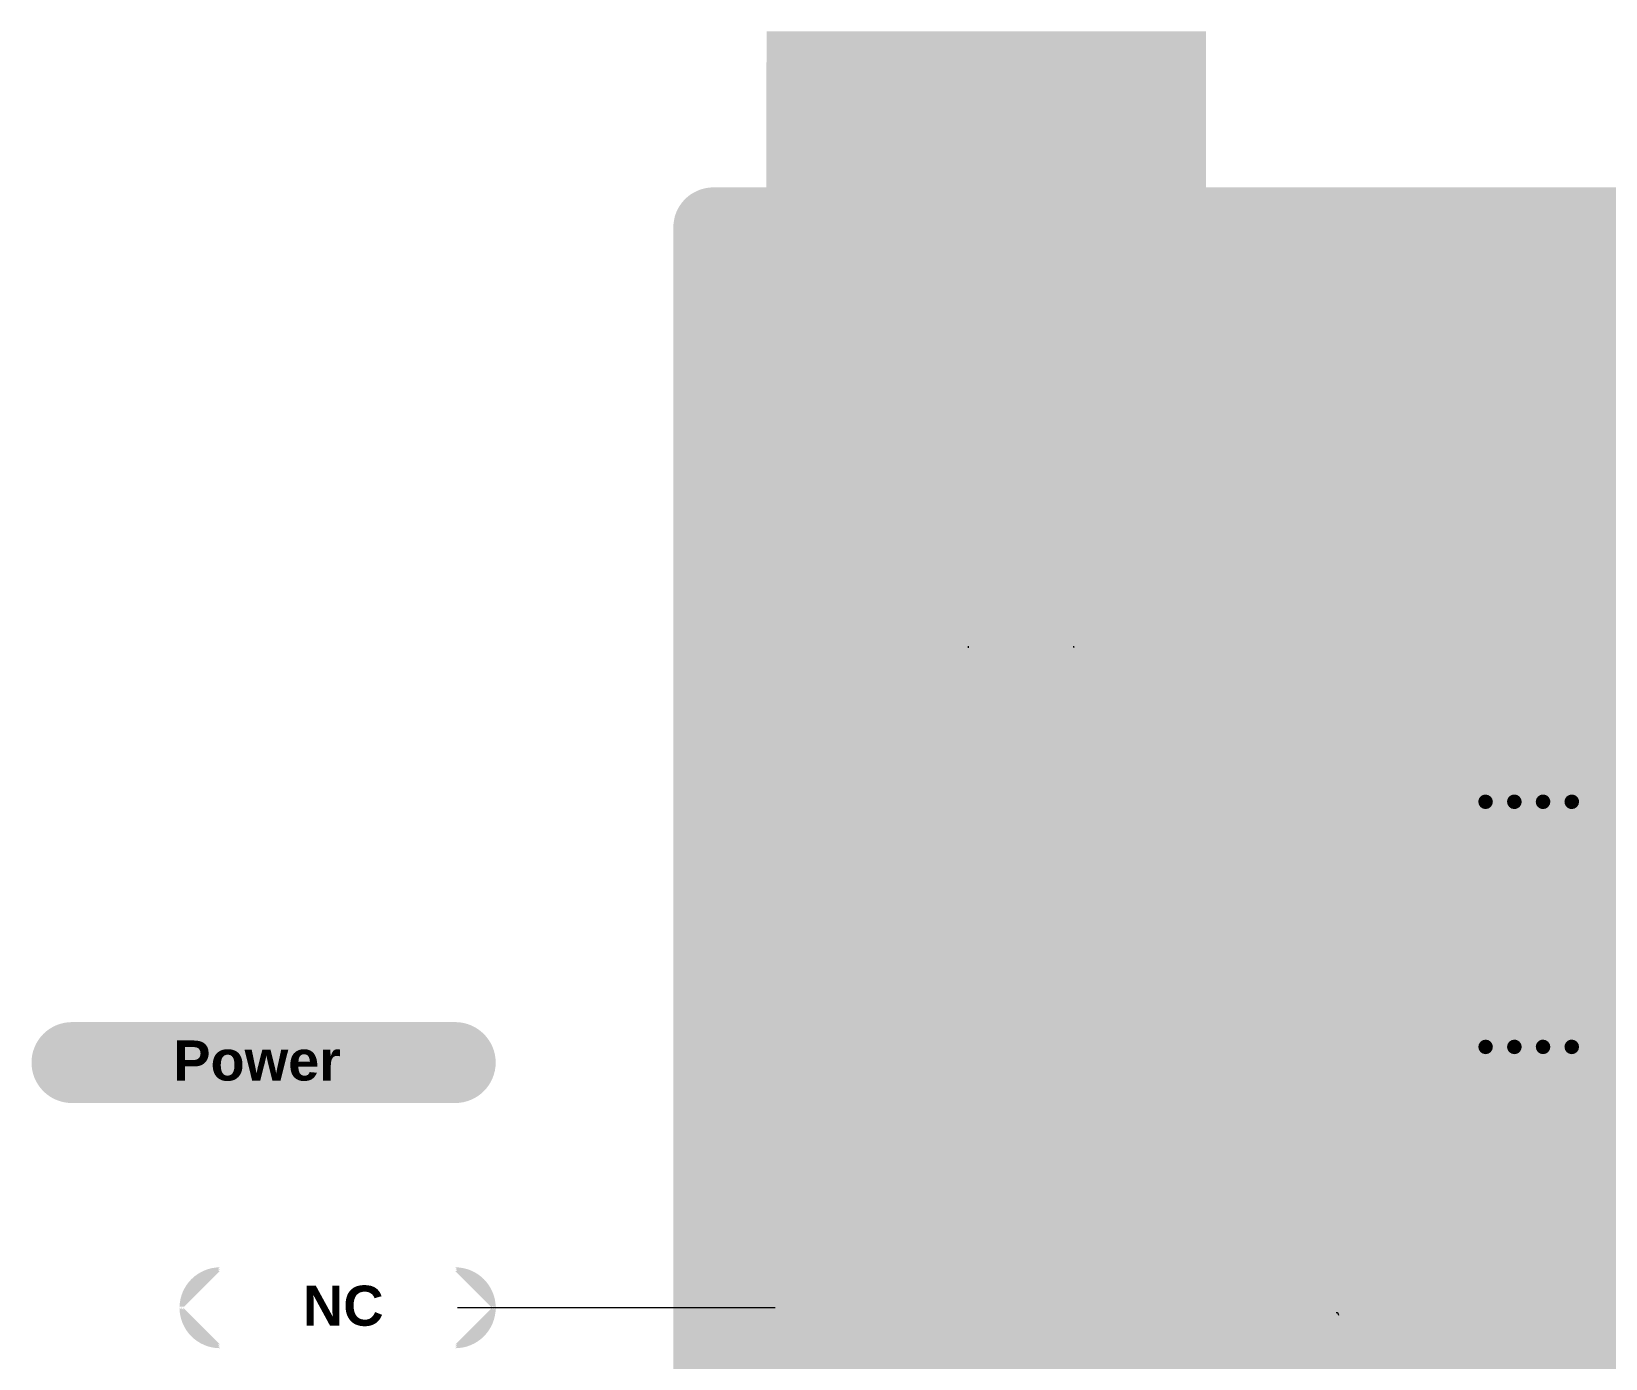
# Model space of a CAD drawing. Header units: millimetres. Extents: x 1 to 623, y -49 to 60.
# Drawn here: x 262.415 to 266.845, y 25.995 to 29.73 of the extents above; entities that cross this region are included whole.
import ezdxf

# ---------------------------------------------------------------- set-up
doc = ezdxf.new("R2010")
doc.units = ezdxf.units.MM
doc.header["$LTSCALE"] = 0.1
doc.layers.add('PDF6_Geometry', color=7, linetype='Continuous')
doc.layers.add('PDF6_Solid Fills', color=7, linetype='Continuous', true_color=0x8b8f90)
doc.layers.add('PDF6_Text', color=7, linetype='Continuous', true_color=0xffffff)
doc.styles.add('PDF RobotoMono Bold', font='arialbd.ttf')

# ---------------------------------------------------------------- blocks, each defined once
blk = doc.blocks.new('ARDUINO')
at = {"layer": 'PDF6_Solid Fills', "lineweight": 20, "true_color": 0x308c97, "transparency": 33554559}
blk.add_hatch(color=145, dxfattribs=at).paths.add_polyline_path([(364.4141, 28.8788), (364.4762, 28.8788), (364.4763, 28.8788), (364.5384, 28.8788), (364.5384, 29.2323), (364.4763, 29.2323), (364.4762, 29.2323), (364.4141, 29.2323), (364.3519, 29.2323), (364.2897, 29.2323), (364.2275, 29.2323), (364.1654, 29.2323), (364.1031, 29.2323), (364.041, 29.2323), (363.9788, 29.2323), (363.9166, 29.2323), (363.8544, 29.2323), (363.7922, 29.2323), (363.7301, 29.2323), (363.6679, 29.2323), (363.6057, 29.2323), (363.5435, 29.2323), (363.4813, 29.2323), (363.4191, 29.2323), (363.3632, 29.2323), (363.3569, 29.2323), (363.301, 29.2323), (363.301, 28.8788), (363.3569, 28.8788), (363.3632, 28.8788), (363.4191, 28.8788), (363.4191, 28.1059), (363.4191, 27.8077), (363.4191, 27.589), (363.5435, 27.589), (363.6679, 27.589), (363.7922, 27.589), (363.8689, 27.589), (363.9166, 27.589), (364.041, 27.589), (364.1654, 27.589), (364.1663, 27.589), (364.2897, 27.589), (364.4141, 27.589)])
at = {"layer": 'PDF6_Solid Fills', "lineweight": 20, "true_color": 0xec7e40, "transparency": 33554559}
blk.add_hatch(color=23, dxfattribs=at).paths.add_polyline_path([(364.4141, 28.8788), (364.4762, 28.8788), (364.4763, 28.8788), (364.5384, 28.8788), (364.5384, 29.2323), (364.4763, 29.2323), (364.4762, 29.2323), (364.4141, 29.2323), (364.3519, 29.2323), (364.2897, 29.2323), (364.2275, 29.2323), (364.1654, 29.2323), (364.1031, 29.2323), (364.041, 29.2323), (363.9788, 29.2323), (363.9166, 29.2323), (363.8544, 29.2323), (363.7922, 29.2323), (363.7301, 29.2323), (363.6679, 29.2323), (363.6057, 29.2323), (363.5435, 29.2323), (363.4813, 29.2323), (363.4191, 29.2323), (363.3632, 29.2323), (363.3569, 29.2323), (363.301, 29.2323), (363.301, 28.8788), (363.3569, 28.8788), (363.3632, 28.8788), (363.4191, 28.8788), (363.4191, 28.1059), (363.4191, 27.8077), (363.4191, 27.589), (363.5435, 27.589), (363.6679, 27.589), (363.7922, 27.589), (363.8689, 27.589), (363.9166, 27.589), (364.041, 27.589), (364.1654, 27.589), (364.1663, 27.589), (364.2897, 27.589), (364.4141, 27.589)])
at = {"layer": 'PDF6_Solid Fills', "lineweight": 20, "true_color": 0x11100d, "transparency": 33554559}
for points in [[(364.4141, 28.8788), (364.4762, 28.8788), (364.4763, 28.8788), (364.5384, 28.8788), (364.5384, 29.2323), (364.4763, 29.2323), (364.4762, 29.2323), (364.4141, 29.2323), (364.3519, 29.2323), (364.2897, 29.2323), (364.2275, 29.2323), (364.1654, 29.2323), (364.1031, 29.2323), (364.041, 29.2323), (363.9788, 29.2323), (363.9166, 29.2323), (363.8544, 29.2323), (363.7922, 29.2323), (363.7301, 29.2323), (363.6679, 29.2323), (363.6057, 29.2323), (363.5435, 29.2323), (363.4813, 29.2323), (363.4191, 29.2323), (363.3632, 29.2323), (363.3569, 29.2323), (363.301, 29.2323), (363.301, 28.8788), (363.3569, 28.8788), (363.3632, 28.8788), (363.4191, 28.8788), (363.4191, 28.1059), (363.4191, 27.8077), (363.4191, 27.589), (363.5435, 27.589), (363.6679, 27.589), (363.7922, 27.589), (363.8689, 27.589), (363.9166, 27.589), (364.041, 27.589), (364.1654, 27.589), (364.1663, 27.589), (364.2897, 27.589), (364.4141, 27.589)], [(364.0608, 27.1626), (363.7029, 27.1626), (363.7029, 26.8048), (363.7029, 26.8048, -0.414299)], [(365.0771, 26.8023), (365.0771, 26.8627), (364.7271, 26.8627), (364.7271, 26.8023), (364.7271, 26.7419), (365.0771, 26.7419)], [(363.7029, 26.8048), (363.7029, 26.4469), (364.0608, 26.4469), (364.0608, 26.4469, -0.414299)], [(363.354, 26.2047), (363.3542, 26.2047), (363.4785, 26.2047), (363.4785, 26.2574), (363.4785, 26.2614), (363.4785, 26.3101), (363.4785, 26.3141), (363.4785, 26.3628), (363.4785, 26.3668), (363.4785, 26.4154), (363.4785, 26.4195), (363.4785, 26.4681), (363.4785, 26.4722), (363.4785, 26.5208), (363.4785, 26.5248), (363.4785, 26.5735), (363.4785, 26.5775), (363.4785, 26.6262), (363.4785, 26.6302), (363.4785, 26.6829), (363.3542, 26.6829), (363.354, 26.6829), (363.2297, 26.6829), (363.2297, 26.6302), (363.2297, 26.6262), (363.2297, 26.5775), (363.2297, 26.5735), (363.2297, 26.5248), (363.2297, 26.5208), (363.2297, 26.4722), (363.2297, 26.4681), (363.2297, 26.4195), (363.2297, 26.4154), (363.2297, 26.3668), (363.2297, 26.3628), (363.2297, 26.3141), (363.2297, 26.3101), (363.2297, 26.2614), (363.2297, 26.2574), (363.2297, 26.2047)], [(364.0608, 26.3616), (363.7029, 26.3616), (363.7029, 26.0038), (363.7029, 26.0038, -0.414299)], [(363.7029, 26.0038), (363.7029, 25.6459), (364.0608, 25.6459), (364.0608, 25.6459, -0.414299)]]:
    blk.add_hatch(color=28, dxfattribs=at).paths.add_polyline_path(points)
at = {"layer": 'PDF6_Solid Fills', "lineweight": 20, "true_color": 0x017481, "transparency": 33554559}
for points in [[(367.3383, 17.4148), (363.4689, 17.4148), (363.1821, 17.7016), (363.1518, 17.7016), (363.1404, 17.7021), (363.1299, 17.7038), (363.1189, 17.7065), (363.1084, 17.71), (363.0983, 17.7148), (363.0891, 17.7205), (363.0803, 17.7271), (363.072, 17.7345), (363.0645, 17.7429), (363.058, 17.7516), (363.0522, 17.7613), (363.0474, 17.7709), (363.0435, 17.7819), (363.0413, 17.7924), (363.0395, 17.8034), (363.0386, 17.8144), (363.0386, 28.7671), (363.0395, 28.7785), (363.0413, 28.7895), (363.0435, 28.8), (363.0474, 28.8105), (363.0522, 28.8206), (363.058, 28.8302), (363.0645, 28.839), (363.072, 28.8474), (363.0803, 28.8548), (363.0891, 28.8614), (363.0983, 28.8666), (363.1084, 28.8715), (363.1189, 28.8754), (363.1299, 28.878), (363.1404, 28.8798), (363.1518, 28.8802), (368.9457, 28.8802), (368.9567, 28.8798), (368.9676, 28.878), (368.9781, 28.8754), (368.9887, 28.8715), (368.9988, 28.8666), (369.0084, 28.8614), (369.0172, 28.8548), (369.0255, 28.8474), (369.033, 28.839), (369.0396, 28.8302), (369.0448, 28.8206), (369.0496, 28.8105), (369.0536, 28.8), (369.0562, 28.7895), (369.058, 28.7785), (369.0584, 28.7671), (369.058, 28.7671), (369.058, 18.5595), (369.0584, 18.5595), (369.0584, 17.8113), (369.058, 17.8003), (369.0562, 17.7894), (369.0536, 17.7788), (369.0496, 17.7679), (369.0448, 17.7578), (369.0396, 17.7486), (369.033, 17.7398), (369.0255, 17.7315), (369.0172, 17.724), (369.0084, 17.7174), (368.9988, 17.7117), (368.9887, 17.7069), (368.9781, 17.7034), (368.9676, 17.7007), (368.9567, 17.699), (368.9457, 17.6986), (367.6217, 17.6986)], [(365.0771, 26.8023), (365.0771, 26.8627), (364.7271, 26.8627), (364.7271, 26.8023), (364.7271, 26.7419), (365.0771, 26.7419)], [(363.354, 26.2047), (363.3542, 26.2047), (363.4785, 26.2047), (363.4785, 26.2574), (363.4785, 26.2614), (363.4785, 26.3101), (363.4785, 26.3141), (363.4785, 26.3628), (363.4785, 26.3668), (363.4785, 26.4154), (363.4785, 26.4195), (363.4785, 26.4681), (363.4785, 26.4722), (363.4785, 26.5208), (363.4785, 26.5248), (363.4785, 26.5735), (363.4785, 26.5775), (363.4785, 26.6262), (363.4785, 26.6302), (363.4785, 26.6829), (363.3542, 26.6829), (363.354, 26.6829), (363.2297, 26.6829), (363.2297, 26.6302), (363.2297, 26.6262), (363.2297, 26.5775), (363.2297, 26.5735), (363.2297, 26.5248), (363.2297, 26.5208), (363.2297, 26.4722), (363.2297, 26.4681), (363.2297, 26.4195), (363.2297, 26.4154), (363.2297, 26.3668), (363.2297, 26.3628), (363.2297, 26.3141), (363.2297, 26.3101), (363.2297, 26.2614), (363.2297, 26.2574), (363.2297, 26.2047)]]:
    blk.add_hatch(color=136, dxfattribs=at).paths.add_polyline_path(points)
at = {"layer": 'PDF6_Solid Fills', "lineweight": 20, "transparency": 33554559}
for points in [[(363.27, 27.9569, 0.414548), (363.4191, 27.8077), (363.4191, 27.8077), (363.4191, 28.1059), (363.4191, 28.1059, 0.414547)], [(364.9031, 27.3216), (364.9031, 27.1998), (364.9031, 27.1998, 0.42033), (364.905, 27.1979), (364.905, 27.1979), (365.0268, 27.1979), (365.0268, 27.1979, 0.416215), (365.0287, 27.1998), (365.0287, 27.1998), (365.0287, 27.3216), (365.0287, 27.3216, 0.416215), (365.0268, 27.3235), (365.0268, 27.3235), (364.905, 27.3235), (364.905, 27.3235, 0.42033)], [(365.0409, 27.3216), (365.0409, 27.1998), (365.0409, 27.1998, 0.42033), (365.0428, 27.1979), (365.0428, 27.1979), (365.1646, 27.1979), (365.1646, 27.1979, 0.416215), (365.1665, 27.1998), (365.1665, 27.1998), (365.1665, 27.3216), (365.1665, 27.3216, 0.416215), (365.1646, 27.3235), (365.1646, 27.3235), (365.0428, 27.3235), (365.0428, 27.3235, 0.42033)], [(364.4186, 26.7462, 0.414367), (364.4764, 26.804), (364.4764, 26.804, 0.413989), (364.4186, 26.8616), (364.4186, 26.8616, 0.414288), (364.3609, 26.804), (364.3609, 26.804, 0.414666)], [(363.2919, 26.745, 0.414096), (363.2297, 26.6829), (363.2297, 26.6829), (363.354, 26.6829), (363.354, 26.6829, 0.414374)], [(363.4163, 26.745, 0.414374), (363.3542, 26.6829), (363.3542, 26.6829), (363.4785, 26.6829), (363.4785, 26.6829, 0.414599)], [(364.9128, 26.4469), (365.0346, 26.4469), (365.0346, 26.4469, 0.42033), (365.0365, 26.4488), (365.0365, 26.4488), (365.0365, 26.5706), (365.0365, 26.5706, 0.416215), (365.0346, 26.5725), (365.0346, 26.5725), (364.9128, 26.5725), (364.9128, 26.5725, 0.416215), (364.9109, 26.5706), (364.9109, 26.5706), (364.9109, 26.4488), (364.9109, 26.4488, 0.42033)], [(364.9128, 26.309), (365.0346, 26.309), (365.0346, 26.309, 0.42033), (365.0365, 26.3109), (365.0365, 26.3109), (365.0365, 26.4328), (365.0365, 26.4328, 0.416215), (365.0346, 26.4347), (365.0346, 26.4347), (364.9128, 26.4347), (364.9128, 26.4347, 0.416215), (364.9109, 26.4328), (364.9109, 26.4328), (364.9109, 26.3109), (364.9109, 26.3109, 0.42033)], [(363.2919, 26.1426, 0.414374), (363.354, 26.2047), (363.354, 26.2047), (363.2297, 26.2047), (363.2297, 26.2047, 0.414096)], [(363.4163, 26.1426, 0.414599), (363.4785, 26.2047), (363.4785, 26.2047), (363.3542, 26.2047), (363.3542, 26.2047, 0.414374)], [(364.4186, 25.9452, 0.414367), (364.4764, 26.003), (364.4764, 26.003, 0.413989), (364.4186, 26.0607), (364.4186, 26.0607, 0.414288), (364.3609, 26.003), (364.3609, 26.003, 0.414666)], [(364.7272, 25.7416), (364.9048, 25.7416), (364.9048, 25.7416, 0.411192), (364.9119, 25.7487), (364.9119, 25.7487), (364.9119, 25.8777), (364.9119, 25.8777, 0.414954), (364.9048, 25.8849), (364.9048, 25.8849), (364.7272, 25.8849), (364.7272, 25.8849, 0.415689), (364.7199, 25.8777), (364.7199, 25.8777), (364.7199, 25.7487), (364.7199, 25.7487, 0.411934)], [(365.0417, 25.7341), (365.1635, 25.7341), (365.1635, 25.7341, 0.42033), (365.1654, 25.736), (365.1654, 25.736), (365.1654, 25.8578), (365.1654, 25.8578, 0.416215), (365.1635, 25.8597), (365.1635, 25.8597), (365.0417, 25.8597), (365.0417, 25.8597, 0.416215), (365.0398, 25.8578), (365.0398, 25.8578), (365.0398, 25.736), (365.0398, 25.736, 0.42033)], [(365.4098, 25.7341), (365.5316, 25.7341), (365.5316, 25.7341, 0.42033), (365.5335, 25.736), (365.5335, 25.736), (365.5335, 25.8578), (365.5335, 25.8578, 0.416215), (365.5316, 25.8597), (365.5316, 25.8597), (365.4098, 25.8597), (365.4098, 25.8597, 0.416215), (365.4079, 25.8578), (365.4079, 25.8578), (365.4079, 25.736), (365.4079, 25.736, 0.42033)], [(365.0417, 25.5962), (365.1635, 25.5962), (365.1635, 25.5962, 0.42033), (365.1654, 25.5981), (365.1654, 25.5981), (365.1654, 25.72), (365.1654, 25.72, 0.416215), (365.1635, 25.7218), (365.1635, 25.7218), (365.0417, 25.7218), (365.0417, 25.7218, 0.416215), (365.0398, 25.72), (365.0398, 25.72), (365.0398, 25.5981), (365.0398, 25.5981, 0.42033)], [(365.4098, 25.5962), (365.5316, 25.5962), (365.5316, 25.5962, 0.42033), (365.5335, 25.5981), (365.5335, 25.5981), (365.5335, 25.72), (365.5335, 25.72, 0.416215), (365.5316, 25.7218), (365.5316, 25.7218), (365.4098, 25.7218), (365.4098, 25.7218, 0.416215), (365.4079, 25.72), (365.4079, 25.72), (365.4079, 25.5981), (365.4079, 25.5981, 0.42033)]]:
    blk.add_hatch(color=256, dxfattribs=at).paths.add_polyline_path(points)
h = blk.add_hatch(color=256, dxfattribs=at)
h.paths.add_polyline_path([(364.1663, 27.5891), (364.1654, 27.5891), (364.041, 27.5891), (363.9166, 27.5891), (363.8689, 27.5891)], flags=0)
h.paths.add_polyline_path([(363.8685, 27.5844, 0.414286), (364.0176, 27.4352)], flags=0)
h.paths.add_polyline_path([(364.0176, 27.4352, 0.414589), (364.1668, 27.5844)], flags=0)
at = {"layer": 'PDF6_Solid Fills', "lineweight": 20, "true_color": 0xffffff, "transparency": 33554559}
blk.add_hatch(color=7, dxfattribs=at).paths.add_polyline_path([(363.3324, 27.1232, 0.414167), (363.5131, 27.3037), (363.5131, 27.3037, 0.414202), (363.3324, 27.4844), (363.3324, 27.4844, 0.414085), (363.1519, 27.3037), (363.1519, 27.3037, 0.414051)])
at = {"layer": 'PDF6_Solid Fills', "lineweight": 20, "true_color": 0xc2c5c6, "transparency": 33554559}
for points in [[(365.0861, 27.3133), (365.0861, 27.3133), (365.0348, 27.3133), (365.0307, 27.3133), (364.9795, 27.3133), (364.9795, 27.3129), (364.9795, 27.3129, 0.403753), (364.9289, 27.2608), (364.9289, 27.2608, 0.403197), (364.9795, 27.2085), (364.9795, 27.2085), (364.9795, 27.2082), (365.0306, 27.2082), (365.0348, 27.2082), (365.0861, 27.2082), (365.0861, 27.2082, 0.41409), (365.1386, 27.2607), (365.1386, 27.2607, 0.414552)], [(365.3252, 27.1715, 0.414413), (365.3048, 27.1511), (365.3048, 27.1511, 0.413738), (365.3252, 27.1306), (365.3252, 27.1306, 0.41269), (365.3457, 27.1511), (365.3457, 27.1511, 0.413356)], [(365.4061, 27.1715, 0.414413), (365.3856, 27.1511), (365.3856, 27.1511, 0.413738), (365.4061, 27.1306), (365.4061, 27.1306, 0.414425), (365.4266, 27.1511), (365.4266, 27.1511, 0.415094)], [(365.487, 27.1715, 0.414881), (365.4665, 27.1511), (365.4665, 27.1511, 0.414214), (365.487, 27.1306), (365.487, 27.1306, 0.413738), (365.5074, 27.1511), (365.5074, 27.1511, 0.414413)], [(365.5678, 27.1715, 0.414881), (365.5473, 27.1511), (365.5473, 27.1511, 0.414214), (365.5678, 27.1306), (365.5678, 27.1306, 0.413738), (365.5883, 27.1511), (365.5883, 27.1511, 0.414413)], [(364.9212, 26.492), (364.9211, 26.492), (364.9211, 26.4408), (364.9211, 26.4366), (364.9211, 26.3855), (364.9215, 26.3855), (364.9215, 26.3855, 0.403753), (364.9737, 26.3349), (364.9737, 26.3349, 0.403197), (365.0259, 26.3855), (365.0259, 26.3855), (365.0262, 26.3855), (365.0262, 26.4366), (365.0262, 26.4408), (365.0263, 26.492), (365.0263, 26.492, 0.41386), (364.9737, 26.5446), (364.9737, 26.5446, 0.414321)], [(365.3252, 26.4818, 0.413738), (365.3048, 26.4613), (365.3048, 26.4613, 0.413568), (365.3252, 26.4408), (365.3252, 26.4408, 0.412519), (365.3457, 26.4613), (365.3457, 26.4613, 0.41269)], [(365.4061, 26.4818, 0.413738), (365.3856, 26.4613), (365.3856, 26.4613, 0.413568), (365.4061, 26.4408), (365.4061, 26.4408, 0.414254), (365.4266, 26.4613), (365.4266, 26.4613, 0.414425)], [(365.487, 26.4818, 0.414214), (365.4665, 26.4613), (365.4665, 26.4613, 0.414043), (365.487, 26.4408), (365.487, 26.4408, 0.413568), (365.5074, 26.4613), (365.5074, 26.4613, 0.413738)], [(365.5678, 26.4818, 0.414214), (365.5473, 26.4613), (365.5473, 26.4613, 0.414043), (365.5678, 26.4408), (365.5678, 26.4408, 0.413568), (365.5883, 26.4613), (365.5883, 26.4613, 0.413738)], [(365.0501, 25.7792), (365.05, 25.7792), (365.05, 25.728), (365.05, 25.7238), (365.05, 25.6727), (365.0504, 25.6727), (365.0504, 25.6727, 0.403753), (365.1026, 25.6221), (365.1026, 25.6221, 0.403197), (365.1548, 25.6726), (365.1548, 25.6726), (365.1552, 25.6726), (365.1552, 25.7238), (365.1552, 25.728), (365.1552, 25.7792), (365.1552, 25.7792, 0.41386), (365.1026, 25.8318), (365.1026, 25.8318, 0.414321)], [(365.4182, 25.7792), (365.4181, 25.7792), (365.4181, 25.728), (365.4181, 25.7238), (365.4181, 25.6727), (365.4186, 25.6727), (365.4186, 25.6727, 0.403753), (365.4707, 25.6221), (365.4707, 25.6221, 0.403197), (365.5229, 25.6726), (365.5229, 25.6726), (365.5233, 25.6726), (365.5233, 25.7238), (365.5233, 25.728), (365.5233, 25.7792), (365.5233, 25.7792, 0.41386), (365.4707, 25.8318), (365.4707, 25.8318, 0.414321)]]:
    blk.add_hatch(color=9, dxfattribs=at).paths.add_polyline_path(points)
h = blk.add_hatch(color=9, dxfattribs=at)
h.paths.add_polyline_path([(363.7029, 26.804, 0.414299), (364.0608, 26.4461)], flags=0)
h.paths.add_polyline_path([(364.0608, 27.1618, 0.414299), (363.7029, 26.804)], flags=0)
h.paths.add_polyline_path([(364.4186, 26.804, 0.414299), (364.0608, 27.1618)], flags=0)
h.paths.add_polyline_path([(364.0608, 26.4461, 0.414299), (364.4186, 26.804)], flags=0)
at = {"layer": 'PDF6_Solid Fills', "lineweight": 20, "true_color": 0xa1cbcf, "transparency": 33554559}
h = blk.add_hatch(color=9, dxfattribs=at)
h.paths.add_polyline_path([(364.7874, 26.923, 0.413669), (364.7574, 26.9531)], flags=0)
h.paths.add_polyline_path([(364.7574, 26.8927, 0.414245), (364.7874, 26.923)], flags=0)
h.paths.add_polyline_path([(364.7271, 26.923, 0.414257), (364.7574, 26.8927)], flags=0)
h.paths.add_polyline_path([(364.7574, 26.9531, 0.413675), (364.7271, 26.923)], flags=0)
h = blk.add_hatch(color=9, dxfattribs=at)
h.paths.add_polyline_path([(364.8839, 26.923, 0.413356), (364.8538, 26.9531)], flags=0)
h.paths.add_polyline_path([(364.8538, 26.8927, 0.413935), (364.8839, 26.923)], flags=0)
h.paths.add_polyline_path([(364.8236, 26.923, 0.413676), (364.8538, 26.8927)], flags=0)
h.paths.add_polyline_path([(364.8538, 26.9531, 0.413096), (364.8236, 26.923)], flags=0)
h = blk.add_hatch(color=9, dxfattribs=at)
h.paths.add_polyline_path([(364.9805, 26.923, 0.41264), (364.9502, 26.9531)], flags=0)
h.paths.add_polyline_path([(364.9502, 26.8927, 0.413223), (364.9805, 26.923)], flags=0)
h.paths.add_polyline_path([(364.9201, 26.923, 0.413935), (364.9502, 26.8927)], flags=0)
h.paths.add_polyline_path([(364.9502, 26.9531, 0.413356), (364.9201, 26.923)], flags=0)
h = blk.add_hatch(color=9, dxfattribs=at)
h.paths.add_polyline_path([(365.0771, 26.923, 0.412059), (365.047, 26.9531)], flags=0)
h.paths.add_polyline_path([(365.047, 26.8927, 0.41264), (365.0771, 26.923)], flags=0)
h.paths.add_polyline_path([(365.0168, 26.923, 0.413365), (365.047, 26.8927)], flags=0)
h.paths.add_polyline_path([(365.047, 26.9531, 0.412783), (365.0168, 26.923)], flags=0)
at = {"layer": 'PDF6_Solid Fills', "lineweight": 20, "transparency": 33554559}
h = blk.add_hatch(color=256, dxfattribs=at)
h.paths.add_polyline_path([(364.1176, 26.804, 0.414423), (364.0608, 26.8608)], flags=0)
h.paths.add_polyline_path([(364.0608, 26.747, 0.414181), (364.1176, 26.804)], flags=0)
h.paths.add_polyline_path([(364.0038, 26.804, 0.413803), (364.0608, 26.747)], flags=0)
h.paths.add_polyline_path([(364.0608, 26.8608, 0.414044), (364.0038, 26.804)], flags=0)
at = {"layer": 'PDF6_Solid Fills', "lineweight": 20, "true_color": 0xe5540f, "transparency": 33554559}
for points in [[(365.0771, 26.8023), (365.0771, 26.8627), (364.7271, 26.8627), (364.7271, 26.8023), (364.7271, 26.7419), (365.0771, 26.7419)], [(363.354, 26.2047), (363.3542, 26.2047), (363.4785, 26.2047), (363.4785, 26.2574), (363.4785, 26.2614), (363.4785, 26.3101), (363.4785, 26.3141), (363.4785, 26.3628), (363.4785, 26.3668), (363.4785, 26.4154), (363.4785, 26.4195), (363.4785, 26.4681), (363.4785, 26.4722), (363.4785, 26.5208), (363.4785, 26.5248), (363.4785, 26.5735), (363.4785, 26.5775), (363.4785, 26.6262), (363.4785, 26.6302), (363.4785, 26.6829), (363.3542, 26.6829), (363.354, 26.6829), (363.2297, 26.6829), (363.2297, 26.6302), (363.2297, 26.6262), (363.2297, 26.5775), (363.2297, 26.5735), (363.2297, 26.5248), (363.2297, 26.5208), (363.2297, 26.4722), (363.2297, 26.4681), (363.2297, 26.4195), (363.2297, 26.4154), (363.2297, 26.3668), (363.2297, 26.3628), (363.2297, 26.3141), (363.2297, 26.3101), (363.2297, 26.2614), (363.2297, 26.2574), (363.2297, 26.2047)]]:
    blk.add_hatch(color=32, dxfattribs=at).paths.add_polyline_path(points)
at = {"layer": 'PDF6_Solid Fills', "lineweight": 20, "true_color": 0xa1cbcf, "transparency": 33554559}
h = blk.add_hatch(color=9, dxfattribs=at)
h.paths.add_polyline_path([(364.7874, 26.6815, 0.413669), (364.7574, 26.7116)], flags=0)
h.paths.add_polyline_path([(364.7574, 26.6512, 0.414245), (364.7874, 26.6815)], flags=0)
h.paths.add_polyline_path([(364.7271, 26.6815, 0.414257), (364.7574, 26.6512)], flags=0)
h.paths.add_polyline_path([(364.7574, 26.7116, 0.413675), (364.7271, 26.6815)], flags=0)
h = blk.add_hatch(color=9, dxfattribs=at)
h.paths.add_polyline_path([(364.8839, 26.6815, 0.413356), (364.8538, 26.7116)], flags=0)
h.paths.add_polyline_path([(364.8538, 26.6512, 0.413935), (364.8839, 26.6815)], flags=0)
h.paths.add_polyline_path([(364.8236, 26.6815, 0.413676), (364.8538, 26.6512)], flags=0)
h.paths.add_polyline_path([(364.8538, 26.7116, 0.413096), (364.8236, 26.6815)], flags=0)
h = blk.add_hatch(color=9, dxfattribs=at)
h.paths.add_polyline_path([(364.9805, 26.6815, 0.41264), (364.9502, 26.7116)], flags=0)
h.paths.add_polyline_path([(364.9502, 26.6512, 0.413223), (364.9805, 26.6815)], flags=0)
h.paths.add_polyline_path([(364.9201, 26.6815, 0.413935), (364.9502, 26.6512)], flags=0)
h.paths.add_polyline_path([(364.9502, 26.7116, 0.413356), (364.9201, 26.6815)], flags=0)
h = blk.add_hatch(color=9, dxfattribs=at)
h.paths.add_polyline_path([(365.0771, 26.6815, 0.412059), (365.047, 26.7116)], flags=0)
h.paths.add_polyline_path([(365.047, 26.6512, 0.41264), (365.0771, 26.6815)], flags=0)
h.paths.add_polyline_path([(365.0168, 26.6815, 0.413365), (365.047, 26.6512)], flags=0)
h.paths.add_polyline_path([(365.047, 26.7116, 0.412783), (365.0168, 26.6815)], flags=0)
at = {"layer": 'PDF6_Solid Fills', "lineweight": 20, "true_color": 0x1da086, "transparency": 33554559}
blk.add_hatch(color=134, dxfattribs=at).paths.add_polyline_path([(361.3462, 26.3033), (362.4251, 26.3033), (362.4251, 26.3033, 0.412459), (362.539, 26.4172), (362.539, 26.4172, 0.412459), (362.4251, 26.5311), (362.4251, 26.5311), (361.3462, 26.5311), (361.3462, 26.5311, 0.414243), (361.2324, 26.4172), (361.2324, 26.4172, 0.414243)])
at = {"layer": 'PDF6_Solid Fills', "lineweight": 20, "true_color": 0xc2c5c6, "transparency": 33554559}
h = blk.add_hatch(color=9, dxfattribs=at)
h.paths.add_polyline_path([(363.7029, 26.003, 0.414299), (364.0608, 25.6451)], flags=0)
h.paths.add_polyline_path([(364.0608, 26.3608, 0.414299), (363.7029, 26.003)], flags=0)
h.paths.add_polyline_path([(364.4186, 26.003, 0.414299), (364.0608, 26.3608)], flags=0)
h.paths.add_polyline_path([(364.0608, 25.6451, 0.414299), (364.4186, 26.003)], flags=0)
at = {"layer": 'PDF6_Solid Fills', "lineweight": 20, "transparency": 33554559}
h = blk.add_hatch(color=256, dxfattribs=at)
h.paths.add_polyline_path([(364.1176, 26.003, 0.414423), (364.0608, 26.0599)], flags=0)
h.paths.add_polyline_path([(364.0608, 25.946, 0.414181), (364.1176, 26.003)], flags=0)
h.paths.add_polyline_path([(364.0038, 26.003, 0.413803), (364.0608, 25.946)], flags=0)
h.paths.add_polyline_path([(364.0608, 26.0599, 0.414044), (364.0038, 26.003)], flags=0)
at = {"layer": 'PDF6_Solid Fills', "lineweight": 20, "true_color": 0xbdc7c7, "transparency": 33554559}
h = blk.add_hatch(color=9, dxfattribs=at)
h.paths.add_polyline_path([(362.4251, 25.841), (361.7629, 25.841)], flags=0)
h.paths.add_polyline_path([(361.7629, 25.841, 0.412497), (361.649, 25.7271)], flags=0)
h.paths.add_polyline_path([(361.649, 25.7271, 0.412497), (361.7629, 25.6133)], flags=0)
h.paths.add_polyline_path([(361.7629, 25.6133), (362.4251, 25.6133)], flags=0)
h.paths.add_polyline_path([(362.4251, 25.6133, 0.414243), (362.539, 25.7271)], flags=0)
h.paths.add_polyline_path([(362.539, 25.7271, 0.414243), (362.4251, 25.841)], flags=0)
h.paths.add_polyline_path([(362.5286, 25.7271, 0.413512), (362.4251, 25.8306)], flags=0)
h.paths.add_polyline_path([(362.4251, 25.6237, 0.413512), (362.5286, 25.7271)], flags=0)
h.paths.add_polyline_path([(362.4251, 25.6237), (361.7629, 25.6237)], flags=0)
h.paths.add_polyline_path([(361.6594, 25.7271, 0.413553), (361.7629, 25.6237)], flags=0)
h.paths.add_polyline_path([(361.7629, 25.8306, 0.413553), (361.6594, 25.7271)], flags=0)
h.paths.add_polyline_path([(361.7629, 25.8306), (362.4251, 25.8306)], flags=0)
at = {"layer": 'PDF6_Solid Fills', "lineweight": 20, "true_color": 0xffffff, "transparency": 33554559}
h = blk.add_hatch(color=7, dxfattribs=at)
h.paths.add_polyline_path([(361.6542, 25.7272, 0.413535), (361.7629, 25.6185)], flags=0)
h.paths.add_polyline_path([(361.7629, 25.8358, 0.413535), (361.6542, 25.7272)], flags=0)
h.paths.add_polyline_path([(361.7629, 25.8358), (362.4251, 25.8358)], flags=0)
h.paths.add_polyline_path([(362.5337, 25.7272, 0.413575), (362.4251, 25.8358)], flags=0)
h.paths.add_polyline_path([(362.4251, 25.6185, 0.413575), (362.5337, 25.7272)], flags=0)
at = {"layer": 'PDF6_Solid Fills', "lineweight": 20, "true_color": 0x8a7867, "transparency": 33554559}
blk.add_hatch(color=8, dxfattribs=at).paths.add_polyline_path([(363.3974, 25.656), (363.3974, 25.7994), (363.3971, 25.7994), (363.2541, 25.7994), (363.2537, 25.7994), (363.2537, 25.656), (363.2541, 25.656)])
at = {"layer": 'PDF6_Solid Fills', "lineweight": 20, "transparency": 33554559}
h = blk.add_hatch(color=256, dxfattribs=at)
h.paths.add_polyline_path([(364.9119, 25.5767), (364.9119, 25.7058)], flags=0)
h.paths.add_polyline_path([(364.9048, 25.713), (364.7271, 25.713)], flags=0)
h.paths.add_polyline_path([(364.7271, 25.713, 0.411351), (364.7199, 25.7058)], flags=0)
h.paths.add_polyline_path([(364.7199, 25.7058), (364.7199, 25.5767)], flags=0)
h.paths.add_polyline_path([(364.7199, 25.5767, 0.411934), (364.7271, 25.5696)], flags=0)
h.paths.add_polyline_path([(364.7271, 25.5696), (364.9048, 25.5696)], flags=0)
h.paths.add_polyline_path([(364.9048, 25.5696, 0.411192), (364.9119, 25.5767)], flags=0)
at = {"layer": 'PDF6_Geometry', "color": 7, "lineweight": 20, "true_color": 0xffffff}
blk.add_lwpolyline([(362.431, 25.7281), (363.3259, 25.7281)], dxfattribs=at)
at = {"layer": 'PDF6_Geometry', "color": 9, "lineweight": 20, "true_color": 0xbcc6c6}
blk.add_lwpolyline([(362.431, 25.7281), (363.3259, 25.7281)], dxfattribs=at)
at = {"layer": 'PDF6_Geometry', "color": 250, "lineweight": 20, "true_color": 0x241f21}
for points in [[(363.8689, 27.5891), (363.8689, 27.5875), (363.8685, 27.586), (363.8685, 27.5844)], [(364.1668, 27.5844), (364.1668, 27.586), (364.1663, 27.5875), (364.1663, 27.5891)], [(364.9119, 25.7058), (364.9119, 25.7097), (364.9087, 25.713), (364.9048, 25.713)]]:
    blk.add_open_spline(points, degree=3, dxfattribs=at)
at = {"layer": 'PDF6_Solid Fills', "color": 8, "lineweight": 20, "true_color": 0x8a7867, "transparency": 33554559}
blk.add_solid([(364.5384, 29.2323), (363.3013, 29.2323), (364.5384, 29.319), (363.3013, 29.319)], dxfattribs=at)
at = {"layer": 'PDF6_Solid Fills', "color": 9, "lineweight": 20, "true_color": 0xc2c5c6, "transparency": 33554559}
blk.add_solid([(365.6788, 28.5433), (365.6154, 28.5433), (365.6788, 28.2275), (365.6154, 28.2275)], dxfattribs=at)
at = {"layer": 'PDF6_Solid Fills', "lineweight": 20, "transparency": 33554559}
for points in [[(364.8334, 28.3546), (365.2651, 28.3546), (364.8334, 28.2974), (365.2651, 28.2974)], [(364.8334, 28.2401), (365.2651, 28.2401), (364.8334, 28.1829), (365.2651, 28.1829)], [(364.7132, 27.6686), (364.8643, 27.6686), (364.7132, 27.6114), (364.8643, 27.6114)], [(364.9737, 27.6686), (365.1248, 27.6686), (364.9737, 27.6114), (365.1248, 27.6114)], [(365.2387, 27.6686), (365.3898, 27.6686), (365.2387, 27.6114), (365.3898, 27.6114)], [(364.7132, 27.5542), (364.8643, 27.5542), (364.7132, 27.4969), (364.8643, 27.4969)], [(364.9737, 27.5542), (365.1248, 27.5542), (364.9737, 27.4969), (365.1248, 27.4969)], [(365.2387, 27.5542), (365.3898, 27.5542), (365.2387, 27.4969), (365.3898, 27.4969)], [(365.3048, 27.1511), (365.3457, 27.1511), (365.3048, 26.9695), (365.3457, 26.9695)], [(365.3856, 27.1511), (365.4266, 27.1511), (365.3856, 26.9695), (365.4266, 26.9695)], [(365.4665, 27.1511), (365.5074, 27.1511), (365.4665, 26.9695), (365.5074, 26.9695)], [(365.5473, 27.1511), (365.5883, 27.1511), (365.5473, 26.9695), (365.5883, 26.9695)], [(364.7271, 26.8626), (364.7875, 26.8626), (364.7271, 26.9229), (364.7875, 26.9229)], [(364.8236, 26.8626), (364.8839, 26.8626), (364.8236, 26.9229), (364.8839, 26.9229)], [(364.9202, 26.8626), (364.9806, 26.8626), (364.9202, 26.9229), (364.9806, 26.9229)], [(365.0168, 26.8626), (365.0772, 26.8626), (365.0168, 26.9229), (365.0772, 26.9229)], [(364.7271, 26.6815), (364.7875, 26.6815), (364.7271, 26.7419), (364.7875, 26.7419)], [(364.8236, 26.6815), (364.8839, 26.6815), (364.8236, 26.7419), (364.8839, 26.7419)], [(364.9202, 26.6815), (364.9806, 26.6815), (364.9202, 26.7419), (364.9806, 26.7419)], [(365.0168, 26.6815), (365.0772, 26.6815), (365.0168, 26.7419), (365.0772, 26.7419)], [(365.3457, 26.4613), (365.3048, 26.4613), (365.3457, 26.6429), (365.3048, 26.6429)], [(365.4266, 26.4613), (365.3856, 26.4613), (365.4266, 26.6429), (365.3856, 26.6429)], [(365.5074, 26.4613), (365.4665, 26.4613), (365.5074, 26.6429), (365.4665, 26.6429)], [(365.5883, 26.4613), (365.5473, 26.4613), (365.5883, 26.6429), (365.5473, 26.6429)]]:
    blk.add_solid(points, dxfattribs=at)
at = {"layer": 'PDF6_Solid Fills', "color": 253, "lineweight": 20, "true_color": 0xadb0b1, "transparency": 33554559}
blk.add_solid([(364.8334, 28.2974), (365.2651, 28.2974), (364.8334, 28.2401), (365.2651, 28.2401)], dxfattribs=at)
at = {"layer": 'PDF6_Solid Fills', "color": 136, "lineweight": 20, "true_color": 0x017481, "transparency": 33554559}
for points in [[(364.6093, 28.1829), (365.4846, 28.1829), (364.6093, 27.6686), (365.4846, 27.6686)], [(365.0742, 27.2082), (364.9964, 27.2082), (365.0742, 27.3133), (364.9965, 27.3133)], [(365.2445, 27.0082), (365.6486, 27.0082), (365.2445, 26.6042), (365.6486, 26.6042)], [(365.0262, 26.4802), (365.0262, 26.4024), (364.9211, 26.4802), (364.9211, 26.4024)], [(363.4687, 25.871), (363.1821, 25.871), (363.4687, 25.5844), (363.1821, 25.5844)], [(365.1552, 25.7673), (365.1552, 25.6896), (365.05, 25.7674), (365.05, 25.6896)], [(365.5233, 25.7673), (365.5233, 25.6896), (365.4181, 25.7674), (365.4181, 25.6896)]]:
    blk.add_solid(points, dxfattribs=at)
at = {"layer": 'PDF6_Solid Fills', "color": 32, "lineweight": 20, "true_color": 0xe5540f, "transparency": 33554559}
for points in [[(364.6093, 28.1829), (365.4846, 28.1829), (364.6093, 27.6686), (365.4846, 27.6686)], [(365.0742, 27.2082), (364.9964, 27.2082), (365.0742, 27.3133), (364.9965, 27.3133)], [(365.2445, 27.0082), (365.6486, 27.0082), (365.2445, 26.6042), (365.6486, 26.6042)], [(365.0262, 26.4802), (365.0262, 26.4024), (364.9211, 26.4802), (364.9211, 26.4024)], [(363.4687, 25.871), (363.1821, 25.871), (363.4687, 25.5844), (363.1821, 25.5844)], [(363.4687, 25.871), (363.1821, 25.871), (363.4687, 25.5844), (363.1821, 25.5844)], [(365.1552, 25.7673), (365.1552, 25.6896), (365.05, 25.7674), (365.05, 25.6896)], [(365.5233, 25.7673), (365.5233, 25.6896), (365.4181, 25.7674), (365.4181, 25.6896)]]:
    blk.add_solid(points, dxfattribs=at)
at = {"layer": 'PDF6_Solid Fills', "color": 28, "lineweight": 20, "true_color": 0x11100d, "transparency": 33554559}
for points in [[(364.6093, 28.1829), (365.4846, 28.1829), (364.6093, 27.6686), (365.4846, 27.6686)], [(365.0742, 27.2082), (364.9964, 27.2082), (365.0742, 27.3133), (364.9965, 27.3133)], [(365.2445, 27.0082), (365.6486, 27.0082), (365.2445, 26.6042), (365.6486, 26.6042)], [(365.0262, 26.4802), (365.0262, 26.4024), (364.9211, 26.4802), (364.9211, 26.4024)], [(363.4687, 25.871), (363.1821, 25.871), (363.4687, 25.5844), (363.1821, 25.5844)], [(363.4687, 25.871), (363.1821, 25.871), (363.4687, 25.5844), (363.1821, 25.5844)], [(365.1552, 25.7673), (365.1552, 25.6896), (365.05, 25.7674), (365.05, 25.6896)], [(365.5233, 25.7673), (365.5233, 25.6896), (365.4181, 25.7674), (365.4181, 25.6896)]]:
    blk.add_solid(points, dxfattribs=at)
at = {"layer": 'PDF6_Solid Fills', "color": 252, "lineweight": 20, "true_color": 0xa19284, "transparency": 33554559}
for points in [[(364.7132, 27.6114), (364.8643, 27.6114), (364.7132, 27.5542), (364.8643, 27.5542)], [(364.9737, 27.6114), (365.1248, 27.6114), (364.9737, 27.5542), (365.1248, 27.5542)], [(365.2387, 27.6114), (365.3898, 27.6114), (365.2387, 27.5542), (365.3898, 27.5542)]]:
    blk.add_solid(points, dxfattribs=at)
at = {"layer": 'PDF6_Solid Fills', "color": 253, "lineweight": 20, "true_color": 0xb3b6b7, "transparency": 33554559}
for points in [[(364.3434, 26.8905), (364.5166, 26.8905), (364.3434, 26.7173), (364.5166, 26.7173)], [(364.3434, 26.0896), (364.5166, 26.0896), (364.3434, 25.9163), (364.5166, 25.9163)]]:
    blk.add_solid(points, dxfattribs=at)
at = {"layer": 'PDF6_Text', "lineweight": 20, "insert": (361.6314, 26.4222), "char_height": 0.11263, "attachment_point": 4, "style": 'PDF RobotoMono Bold'}
blk.add_mtext('Power', dxfattribs=at)
at = {"layer": 'PDF6_Text', "color": 9, "lineweight": 20, "true_color": 0xbdc7c7, "insert": (361.9962, 25.7322), "char_height": 0.11263, "attachment_point": 4, "style": 'PDF RobotoMono Bold'}
blk.add_mtext('NC', dxfattribs=at)

msp = doc.modelspace()

# ---------------------------------------------------------------- block references
msp.add_blockref('ARDUINO', (-98.8174, 0.4106))

doc.saveas('drawing.dxf')
